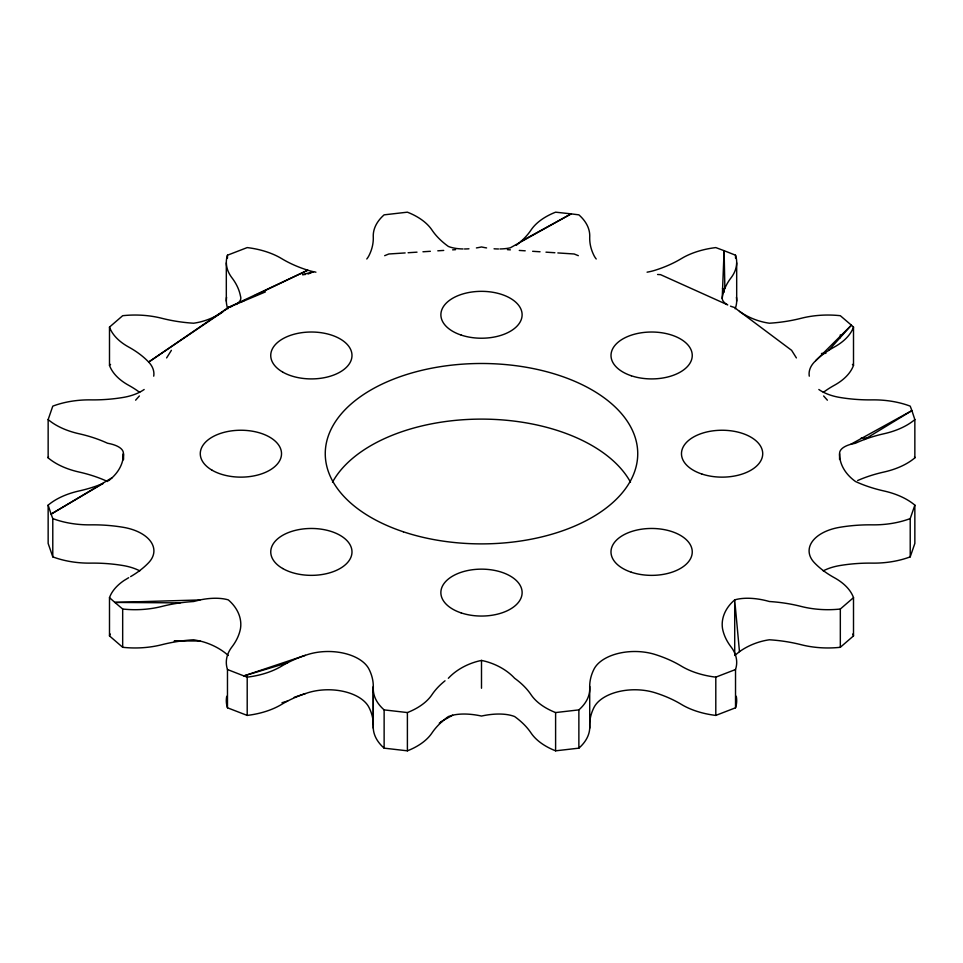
<?xml version="1.0" encoding="UTF-8"?>
<svg xmlns="http://www.w3.org/2000/svg" width="963" height="963" viewBox="0 0 963 963"><rect width="100%" height="100%" fill="white"/><g stroke="black" fill="none" stroke-linecap="round" stroke-linejoin="round"><path stroke-width="1.44" d="M839.567 459.459L839.592 453.693A44.238 15.492 7.4 0 1 850.774 444.304L911.901 410.611L910.216 406.145A66.507 38.4 0 0 0 872.249 399.874A107.483 62.053 0 0 1 839.7 397.418A42.492 24.532 0 0 1 818.839 389.497M724.104 288.96L723.995 291.933L724.104 288.96L722.455 288.322M727.065 304.525A44.238 15.071 -5.6 0 1 722.202 298.434L724.104 250.681L715.798 247.587A66.507 38.4 0 0 0 683.634 257.302L679.348 259.793A107.483 62.053 0 0 1 655.237 270.206A42.492 24.532 0 0 1 647.076 272.18M722.202 298.434L722.515 296.159A107.483 62.053 0 0 1 731.025 277.85A66.507 38.4 0 0 0 735.527 255.207L724.104 250.681L724.874 288.358M107.519 481.5A107.483 62.053 0 0 0 79.074 472.039A66.507 38.4 0 0 1 48.15 457.858L48.15 419.579L52.784 406.145A66.507 38.4 0 0 1 90.751 399.874A107.483 62.053 0 0 0 123.3 397.418A42.492 24.532 0 0 0 144.161 389.497M48.15 457.858L48.487 456.727M839.592 453.693A44.238 33.573 10.6 0 0 855.481 481.5A107.483 62.053 0 0 0 883.926 490.961A66.507 38.4 0 0 1 914.85 505.142L910.216 518.588L910.216 556.855A66.507 38.4 0 0 1 872.249 563.126A107.483 62.053 0 0 0 839.7 565.582A42.492 24.532 0 0 0 823.221 570.866M910.216 556.855L914.85 543.421L914.85 505.142M166.611 357.923L171.39 350.327M135.614 400.187L139.37 395.974M828.601 350.448L851.388 325.169L853.507 327.095L853.507 365.362A66.507 38.4 0 0 1 834.331 385.296A107.483 62.053 0 0 0 823.329 392.374M730.484 306.15A44.238 15.071 -5.6 0 0 734.709 307.51A44.238 27.867 19.7 0 0 769.377 323.219A107.483 62.053 0 0 0 801.084 318.308A66.507 38.4 0 0 1 840.326 315.708L851.388 325.169L814.337 362.064A42.492 24.532 0 0 0 809.281 376.172M139.671 392.374A107.483 62.053 0 0 0 128.669 385.296A66.507 38.4 0 0 1 109.493 365.362L109.493 327.095L122.674 315.708A66.507 38.4 0 0 1 161.916 318.308A107.483 62.053 0 0 0 193.623 323.219A44.238 27.867 -19.7 0 0 222.501 312.048M109.493 365.362L110.552 364.399M910.216 518.588A66.507 38.4 0 0 1 872.249 524.847A107.483 62.053 0 0 0 839.7 527.315A42.492 24.532 0 0 0 814.337 562.669A107.483 62.053 0 0 0 834.331 577.704A66.507 38.4 0 0 1 853.507 597.638L840.326 609.025A66.507 38.4 0 0 1 801.084 606.425A107.483 62.053 0 0 0 769.377 601.514A44.238 21.21 17.4 0 0 734.709 599.877A44.238 33.994 -8.3 0 0 722.515 628.574A107.483 62.053 0 0 0 731.025 646.871A66.507 38.4 0 0 1 735.527 669.526L735.527 707.793L715.798 715.413A66.507 38.4 0 0 1 681.274 704.338A107.483 62.053 0 0 0 655.237 692.794A42.492 24.532 0 0 0 594.002 707.444A107.483 62.053 0 0 0 589.729 726.234A66.507 38.4 0 0 1 578.871 748.155L555.603 750.827A66.507 38.4 0 0 1 531.034 732.975A107.483 62.053 0 0 0 514.639 716.556A44.238 20.199 -16.3 0 0 481.5 716.051A44.238 20.199 16.3 0 0 452.634 715.22L448.361 716.556A107.483 62.053 0 0 0 431.966 732.975A66.507 38.4 0 0 1 407.397 750.827L384.129 748.155A66.507 38.4 0 0 1 373.271 726.234A107.483 62.053 0 0 0 368.998 707.444A42.492 24.532 0 0 0 307.763 692.794L294.197 697.32M853.507 597.638L853.507 635.905L840.326 647.292A66.507 38.4 0 0 1 801.084 644.692A107.483 62.053 0 0 0 769.377 639.781A44.238 27.867 -19.7 0 0 739.476 651.674L734.709 655.49L734.709 599.877L739.476 651.674M315.924 272.18A42.492 24.532 0 0 1 307.763 270.206L228.291 307.51L148.663 362.064A107.483 62.053 0 0 0 128.669 347.029A66.507 38.4 0 0 1 109.493 327.095M223.524 311.326L148.663 362.064A42.492 24.532 0 0 1 153.719 376.172M864.389 439.525L911.901 410.611L914.85 419.579L914.85 457.858A66.507 38.4 0 0 1 883.926 472.039A107.483 62.053 0 0 0 857.648 480.525M112.226 477.636L51.099 514.122L52.784 518.588L52.784 556.855A66.507 38.4 0 0 0 90.751 563.126A107.483 62.053 0 0 1 123.3 565.582A42.492 24.532 0 0 1 139.779 570.866M128.669 577.704L124.071 580.496A66.507 38.4 0 0 0 109.493 597.638L109.493 635.905L122.674 647.292A66.507 38.4 0 0 0 161.916 644.692A107.483 62.053 0 0 1 193.623 639.781L199.979 640.997A44.238 27.867 19.7 0 1 228.291 655.49M440.994 721.708L452.634 715.22M521.067 241.304L571.143 213.87L578.871 214.845A66.507 38.4 0 0 1 589.729 236.766A107.483 62.053 0 0 0 594.002 255.556A42.492 24.532 0 0 0 596.217 258.987M439.297 723.141L441.933 721.696M241.364 301.925L245.421 299.987M254.918 295.46L307.763 270.206A107.483 62.053 0 0 1 281.726 258.662A66.507 38.4 0 0 0 247.202 247.587L227.473 255.207L227.473 258.144M224.535 310.592A44.238 27.867 -19.7 0 0 228.291 307.51L265.415 291.921M308.028 274.034L313.529 271.722L302.454 274.648L305.427 274.491M735.527 669.526L715.798 677.145A66.507 38.4 0 0 1 681.274 666.071A107.483 62.053 0 0 0 655.237 654.527A42.492 24.532 0 0 0 594.002 669.165A107.483 62.053 0 0 0 589.729 687.967A66.507 38.4 0 0 1 578.871 709.887L578.871 748.155M384.67 255.677L388.823 253.991L405.146 252.932M373.271 728.16L373.271 687.967A107.483 62.053 0 0 0 368.998 669.165A42.492 24.532 0 0 0 307.763 654.527L243.868 675.918L227.473 669.526A66.507 38.4 0 0 1 231.975 646.871A107.483 62.053 0 0 0 240.485 628.574A44.238 33.994 8.3 0 0 228.291 599.877A44.238 21.21 -17.4 0 0 199.979 599.949L114.862 602.429L109.493 597.638M287.648 662.761L243.868 675.918L247.202 677.145A66.507 38.4 0 0 0 281.726 666.071A107.483 62.053 0 0 1 305.379 655.309M281.99 702.725L287.648 701.028M199.979 599.949L193.623 601.514A107.483 62.053 0 0 0 161.916 606.425A66.507 38.4 0 0 1 122.674 609.025L114.862 602.429L180.105 602.874M850.774 444.304L855.481 443.233A107.483 62.053 0 0 1 883.926 433.759A66.507 38.4 0 0 0 914.85 419.579M578.871 709.887L555.603 712.56A66.507 38.4 0 0 1 531.034 694.696A107.483 62.053 0 0 0 514.639 678.277A44.238 28.866 19.3 0 0 481.5 660.425A44.238 28.866 -19.3 0 0 448.361 678.277M408.107 252.739L417.015 252.162M422.95 251.776L430.365 251.295M437.792 250.813L443.726 250.428M452.622 249.85L455.595 249.658M174.592 640.913L199.979 640.997M174.171 641.105L180.105 641.141M657.573 274.491L660.546 274.648L727.739 304.91M507.405 249.658L510.378 249.85M519.274 250.428L525.208 250.813M532.635 251.295L540.05 251.776M545.985 252.162L554.893 252.739M557.854 252.932L574.177 253.991L578.33 255.677M445.026 680.805A107.483 62.053 0 0 0 431.966 694.696A66.507 38.4 0 0 1 407.397 712.56L384.129 709.887A66.507 38.4 0 0 1 373.271 687.967M305.379 693.577A107.483 62.053 0 0 0 281.726 704.338A66.507 38.4 0 0 1 247.202 715.413L227.473 707.793A66.507 38.4 0 0 1 226.738 696.273M739.476 311.326L791.61 350.327L796.389 357.923M852.448 364.399L853.507 365.362M823.63 395.974L827.386 400.187M52.784 556.855L48.15 543.421L48.15 505.142A66.507 38.4 0 0 1 79.074 490.961A107.483 62.053 0 0 0 103.149 483.426L51.099 514.122L48.15 505.142M914.513 456.727L914.85 457.858M123.433 459.628L123.408 453.693A44.238 15.492 -7.4 0 0 107.519 443.233A107.483 62.053 0 0 0 79.074 433.759A66.507 38.4 0 0 1 48.15 419.579M840.326 334.835L840.326 337.784M840.326 609.025L840.326 647.292M736.683 262.875L736.683 301.142M735.527 255.207L735.527 258.144M715.798 677.145L715.798 715.413M589.705 686.378L589.729 728.16M555.603 712.56L555.603 750.827M481.5 660.425L481.5 688.244M407.397 712.56L407.397 750.827M384.129 709.887L384.129 748.155M373.295 686.378L373.295 724.645M247.202 677.145L247.202 715.413M227.473 669.526L227.473 707.793M226.317 262.875L226.317 301.142M123.408 459.544L123.408 453.693A44.238 33.573 -10.6 0 1 108.506 480.766M122.674 609.025L122.674 647.292M476.408 247.924A44.238 20.199 -16.3 0 0 481.5 246.949A44.238 20.199 16.3 0 0 486.592 247.924M468.945 248.791A44.238 20.199 -16.3 0 1 464.491 248.972M463.047 248.96A44.238 20.199 -16.3 0 1 448.361 246.444A107.483 62.053 0 0 1 431.966 230.025A66.507 38.4 0 0 0 407.397 212.173L384.129 214.845A66.507 38.4 0 0 0 373.271 236.766A107.483 62.053 0 0 1 368.998 255.556A42.492 24.532 0 0 1 366.783 258.987M499.953 248.96A44.238 20.199 16.3 0 0 510.366 247.78L571.143 213.87L555.603 212.173A66.507 38.4 0 0 0 531.034 230.025A107.483 62.053 0 0 1 516.337 245.204M498.509 248.972A44.238 20.199 16.3 0 1 494.055 248.791M235.935 304.525A44.238 15.071 5.6 0 0 240.485 296.159A107.483 62.053 0 0 0 231.975 277.85A66.507 38.4 0 0 1 227.473 255.207M232.516 306.15A44.238 15.071 5.6 0 1 228.291 307.51M332.488 482.21A156.235 90.197 0 0 1 481.5 419.11A156.235 90.197 0 0 1 630.512 482.21M227.834 308.798A66.507 38.4 0 0 1 226.558 297.29M736.442 297.29A66.507 38.4 0 0 1 735.166 308.798M815.685 360.68A107.483 62.053 0 0 1 834.331 347.029A66.507 38.4 0 0 0 853.507 327.095M866.76 438.141A107.483 62.053 0 0 1 861.271 437.972M821.463 353.481A66.507 38.4 0 0 1 825.917 353.325M852.749 634.027A66.507 38.4 0 0 1 853.507 635.905M736.262 696.273A66.507 38.4 0 0 1 735.527 707.793M130.631 576.596A107.483 62.053 0 0 0 148.663 562.669A42.492 24.532 0 0 0 123.3 527.315A107.483 62.053 0 0 0 90.751 524.847A66.507 38.4 0 0 1 52.784 518.588M109.493 635.905A66.507 38.4 0 0 1 110.251 634.027M403.389 531.805A156.235 90.197 0 0 0 637.735 453.693A156.235 90.197 0 0 0 403.389 375.57A156.235 90.197 0 0 0 403.389 531.805M631.319 572.227A40.627 23.449 0 0 0 692.253 551.919A40.627 23.449 0 0 0 631.319 531.6A40.627 23.449 0 0 0 631.319 572.227M701.786 474.001A40.627 23.449 0 0 0 762.72 453.693A40.627 23.449 0 0 0 701.786 433.386A40.627 23.449 0 0 0 701.786 474.001M631.319 375.775A40.627 23.449 0 0 0 692.253 355.467A40.627 23.449 0 0 0 631.319 335.16A40.627 23.449 0 0 0 631.319 375.775M461.193 335.088A40.627 23.449 0 0 0 522.115 314.781A40.627 23.449 0 0 0 461.193 294.473A40.627 23.449 0 0 0 461.193 335.088M282.653 372.055A40.627 23.449 0 0 0 350.604 361.534A40.627 23.449 0 0 0 300.853 332.813A40.627 23.449 0 0 0 282.653 372.055M212.173 470.269A40.627 23.449 0 0 0 280.137 459.76A40.627 23.449 0 0 0 230.386 431.039A40.627 23.449 0 0 0 212.173 470.269M282.653 568.495A40.627 23.449 0 0 0 350.604 557.986A40.627 23.449 0 0 0 300.853 529.265A40.627 23.449 0 0 0 282.653 568.495M461.193 612.913A40.627 23.449 0 0 0 522.127 592.594A40.627 23.449 0 0 0 461.193 572.287A40.627 23.449 0 0 0 461.193 612.913"/></g></svg>
